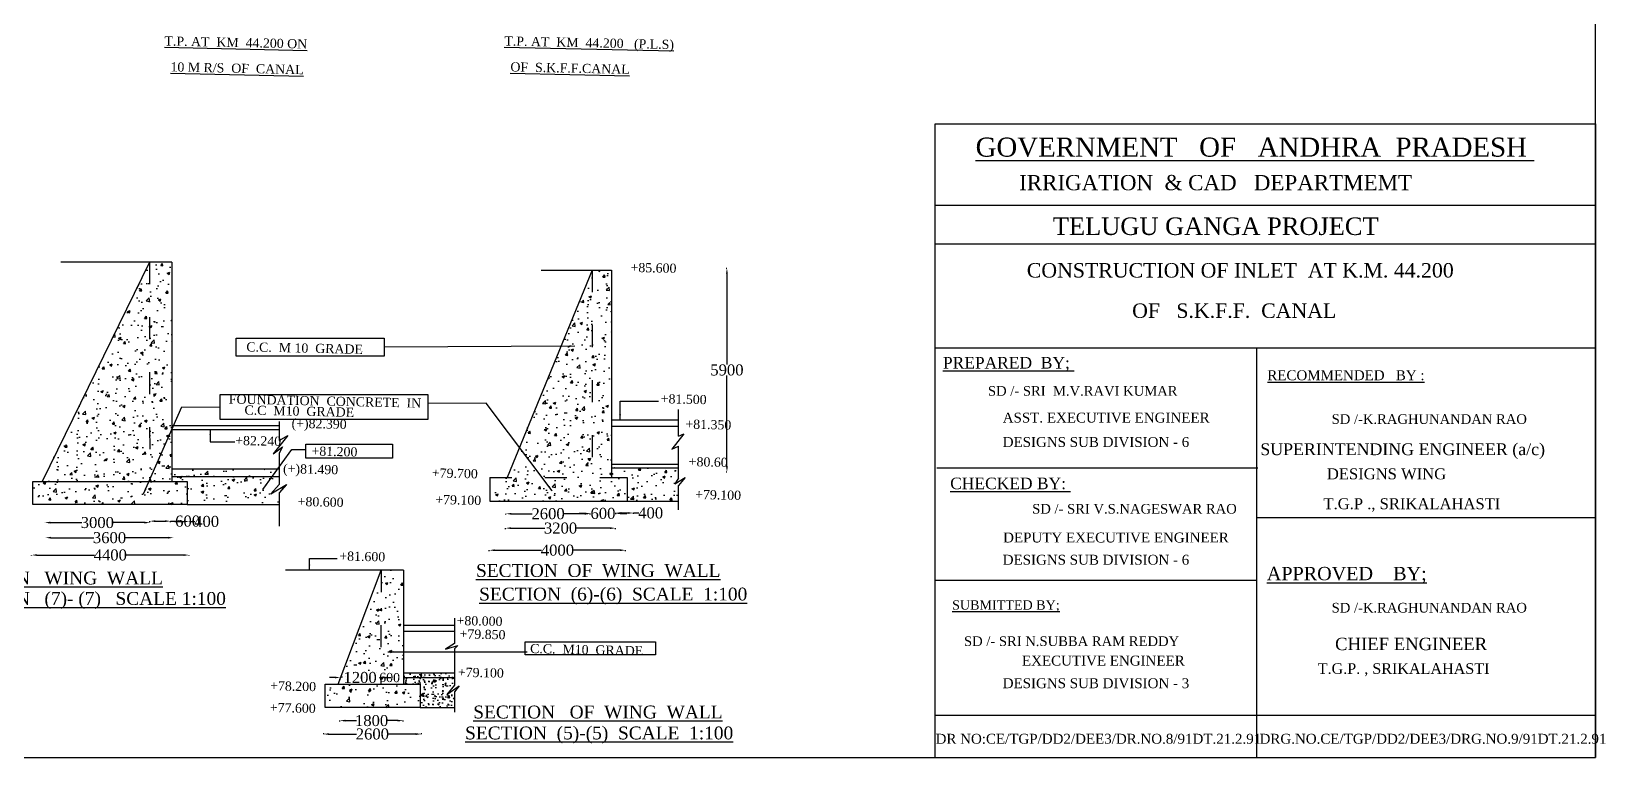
# Model space of a CAD drawing. Header units: millimetres. Extents: x 556 to 17486, y 324 to 11101.
# Drawn here: x 8902 to 17486, y 324 to 4284 of the extents above; entities that cross this region are included whole.
import ezdxf

# ---------------------------------------------------------------- set-up
doc = ezdxf.new("R2010")
doc.units = ezdxf.units.MM
doc.header["$MEASUREMENT"] = 0
doc.linetypes.add('ACAD_ISO03W100', pattern=[30, 12, -18])
doc.linetypes.add('ACAD_ISO04W100', pattern=[30, 24, -3, 0, -3])
for name, color, linetype in [('DIM', 5, 'Continuous'), ('DWG.LINE', 10, 'Continuous'), ('HATCH', 2, 'Continuous'), ('TEXT', 7, 'Continuous')]:
    doc.layers.add(name, color=color, linetype=linetype)
doc.layers.add('DO LINE', color=3, linetype='Continuous', plot=False)
doc.layers.add('TITLE', color=7, linetype='Continuous', lineweight=30)
doc.styles.get("Standard").update_dxf_attribs({"font": 'TIMES.TTF', "height": 60})
doc.dimstyles.get("Standard").update_dxf_attribs({"dimtxt": 60, "dimasz": 30, "dimexe": 0.18, "dimexo": 0.0625, "dimgap": 0.09, "dimtad": 0, "dimtih": 1, "dimtoh": 1, "dimdec": 0, "dimzin": 0, "dimdsep": 46, "dimtxsty": 'Standard', "dimcen": 300, "dimclre": 256, "dimclrt": 4, "dimadec": 0, "dimazin": 0, "dimtfac": 1, "dimtdec": 0, "dimtofl": 0, "dimtmove": 0, "dimatfit": 3, "dimfxl": 5, "dimfxlon": 1, "dimtolj": 1, "dimtzin": 0, "dimarcsym": 0})
pattern_1 = [(50, (0, 0), (143.452, -12.5504), [15, -165]), (355, (0, 0), (-27.7503, 150.4384), [12, -132]), (100.4514, (11.95, -1.05), (115.7019, 137.8879), [12.748, -140.2284]), (46.1842, (0, 40), (213.4482, -33.1038), [22.5, -247.5]), (96.6356, (17.79, 37.24), (186.9325, 194.8236), [19.122, -210.3426]), (351.1842, (0, 40), (186.9324, 194.8237), [18, -198]), (21, (20, 30), (119.3814, -80.5238), [15, -165]), (326, (20, 30), (48.663, 145.03), [12, -132]), (71.4514, (29.95, 23.29), (168.0445, 64.5061), [12.748, -140.2284]), (37.5, (0, 0), (2.43197, 66.57877), [0, -130.4, 0, -134, 0, -132.5]), (7.5, (0, 0), (52.6139, 78.88234), [0, -76.4, 0, -127.4, 0, -50.5]), (327.5, (-44.6, 0), (106.76449, -4.51097), [0, -50, 0, -156, 0, -207]), (317.5, (-64.6, 0), (116.6372, 20.021), [0, -65, 0, -103.6, 0, -147])]
pattern_2 = [(50, (0, 0), (71.72602, -6.2752), [7.5, -82.5]), (355, (0, 0), (-13.87513, 75.2192), [6, -66]), (100.4514, (5.98, -0.52), (57.85094, 68.94395), [6.374, -70.1142]), (46.1842, (0, 20), (106.7241, -16.5519), [11.25, -123.75]), (96.6356, (8.89, 18.62), (93.4663, 97.4118), [9.561, -105.1713]), (351.1842, (0, 20), (93.4662, 97.4119), [9, -99]), (21, (10, 15), (59.6907, -40.2619), [7.5, -82.5]), (326, (10, 15), (24.33153, 72.515), [6, -66]), (71.4514, (14.974, 11.645), (84.02226, 32.25305), [6.374, -70.1142]), (37.5, (0, 0), (1.215986, 33.289385), [0, -65.2, 0, -67, 0, -66.25]), (7.5, (0, 0), (26.30695, 39.44117), [0, -38.2, 0, -63.7, 0, -25.25]), (327.5, (-22.3, 0), (53.382244, -2.25549), [0, -25, 0, -78, 0, -103.5]), (317.5, (-32.3, 0), (58.31862, 10.0105), [0, -32.5, 0, -51.8, 0, -73.5])]

# ---------------------------------------------------------------- blocks, each defined once
blk = doc.blocks.new('*D64')
at = {"layer": 'Defpoints', "color": 0, "ltscale": 0.2}
for p in [(8902.6, 1426.1), (9761.2, 1428.6), (9761.2, 1426.1)]:
    blk.add_point(p, dxfattribs=at)
at = {"layer": 'DIM', "lineweight": -2, "ltscale": 0.2}
for p, q in [((8902.6, 1426.1), (8902.6, 1428.8)), ((9761.2, 1426.1), (9761.2, 1428.8))]:
    blk.add_line(p, q, dxfattribs=at)
at = {"layer": 'DIM', "color": 0, "lineweight": -2, "ltscale": 0.2}
for p, q in [((8932.6, 1428.6), (9245.5, 1428.6)), ((9731.2, 1428.6), (9418.3, 1428.6))]:
    blk.add_line(p, q, dxfattribs=at)
at = {"layer": 'DIM', "color": 0, "ltscale": 0.2}
for points in [[(8932.6, 1433.6), (8932.6, 1423.6), (8902.6, 1428.6)], [(9731.2, 1433.6), (9731.2, 1423.6), (9761.2, 1428.6)]]:
    blk.add_solid(points, dxfattribs=at)
at = {"layer": 'DIM', "color": 4, "ltscale": 0.2, "insert": (9331.9, 1428.6), "char_height": 60, "attachment_point": 5}
blk.add_mtext('\\A1;4400', dxfattribs=at)
blk = doc.blocks.new('*D65')
at = {"layer": 'Defpoints', "color": 0, "ltscale": 0.2}
for p in [(8978.6, 1523.1), (9676.7, 1523.1), (9676.7, 1523.1)]:
    blk.add_point(p, dxfattribs=at)
at = {"layer": 'DIM', "lineweight": -2, "ltscale": 0.2}
for p, q in [((8978.6, 1523.1), (8978.6, 1523.2)), ((9676.7, 1523.1), (9676.7, 1523.2))]:
    blk.add_line(p, q, dxfattribs=at)
at = {"layer": 'DIM', "color": 0, "lineweight": -2, "ltscale": 0.2}
for p, q in [((9008.6, 1523.1), (9242.3, 1523.1)), ((9646.7, 1523.1), (9412.9, 1523.1))]:
    blk.add_line(p, q, dxfattribs=at)
at = {"layer": 'DIM', "color": 0, "ltscale": 0.2}
for points in [[(9008.6, 1528.1), (9008.6, 1518.1), (8978.6, 1523.1)], [(9646.7, 1528.1), (9646.7, 1518.1), (9676.7, 1523.1)]]:
    blk.add_solid(points, dxfattribs=at)
at = {"layer": 'DIM', "color": 4, "ltscale": 0.2, "insert": (9327.6, 1523.1), "char_height": 60, "attachment_point": 5}
blk.add_mtext('\\A1;3600', dxfattribs=at)
blk = doc.blocks.new('*D66')
at = {"layer": 'Defpoints', "color": 0, "ltscale": 0.2}
for p in [(8974.5, 1605.5), (9547.9, 1605.5), (9547.9, 1605.5)]:
    blk.add_point(p, dxfattribs=at)
at = {"layer": 'DIM', "lineweight": -2, "ltscale": 0.2}
for p, q in [((8974.5, 1605.5), (8974.5, 1605.6)), ((9547.9, 1605.5), (9547.9, 1605.6))]:
    blk.add_line(p, q, dxfattribs=at)
at = {"layer": 'DIM', "color": 0, "lineweight": -2, "ltscale": 0.2}
for p, q in [((9004.5, 1605.5), (9175.9, 1605.5)), ((9517.9, 1605.5), (9346.5, 1605.5))]:
    blk.add_line(p, q, dxfattribs=at)
at = {"layer": 'DIM', "color": 0, "ltscale": 0.2}
for points in [[(9004.5, 1610.5), (9004.5, 1600.5), (8974.5, 1605.5)], [(9517.9, 1610.5), (9517.9, 1600.5), (9547.9, 1605.5)]]:
    blk.add_solid(points, dxfattribs=at)
at = {"layer": 'DIM', "color": 4, "ltscale": 0.2, "insert": (9261.2, 1605.5), "char_height": 60, "attachment_point": 5}
blk.add_mtext('\\A1;3000', dxfattribs=at)
blk = doc.blocks.new('*D67')
at = {"layer": 'Defpoints', "color": 0, "ltscale": 0.2}
for p in [(9547.9, 1605.6), (9660.6, 1613.5), (9660.6, 1605.6)]:
    blk.add_point(p, dxfattribs=at)
at = {"layer": 'DIM', "lineweight": -2, "ltscale": 0.2}
for p, q in [((9547.9, 1608.5), (9547.9, 1613.7)), ((9660.6, 1608.5), (9660.6, 1613.7))]:
    blk.add_line(p, q, dxfattribs=at)
at = {"layer": 'DIM', "color": 0, "lineweight": -2, "ltscale": 0.2}
for p, q in [((9577.9, 1613.5), (9630.6, 1613.5)), ((9660.6, 1613.5), (9690.6, 1613.5))]:
    blk.add_line(p, q, dxfattribs=at)
at = {"layer": 'DIM', "color": 0, "ltscale": 0.2}
for points in [[(9577.9, 1618.5), (9577.9, 1608.5), (9547.9, 1613.5)], [(9630.6, 1618.5), (9630.6, 1608.5), (9660.6, 1613.5)]]:
    blk.add_solid(points, dxfattribs=at)
at = {"layer": 'DIM', "color": 4, "ltscale": 0.2, "insert": (9753.6, 1613.5), "char_height": 60, "attachment_point": 5}
blk.add_mtext('\\A1;600', dxfattribs=at)
blk = doc.blocks.new('*D68')
at = {"layer": 'Defpoints', "color": 0, "ltscale": 0.2}
for p in [(9660.6, 1611.1), (9763.2, 1611.5), (9763.2, 1611.1)]:
    blk.add_point(p, dxfattribs=at)
at = {"layer": 'DIM', "lineweight": -2, "ltscale": 0.2}
for p, q in [((9660.6, 1611.2), (9660.6, 1611.7)), ((9763.2, 1611.2), (9763.2, 1611.7))]:
    blk.add_line(p, q, dxfattribs=at)
at = {"layer": 'DIM', "color": 0, "lineweight": -2, "ltscale": 0.2}
for p, q in [((9690.6, 1611.5), (9733.2, 1611.5)), ((9763.2, 1611.5), (9793.2, 1611.5))]:
    blk.add_line(p, q, dxfattribs=at)
at = {"layer": 'DIM', "color": 0, "ltscale": 0.2}
for points in [[(9690.6, 1616.5), (9690.6, 1606.5), (9660.6, 1611.5)], [(9733.2, 1616.5), (9733.2, 1606.5), (9763.2, 1611.5)]]:
    blk.add_solid(points, dxfattribs=at)
at = {"layer": 'DIM', "color": 4, "ltscale": 0.2, "insert": (9857.4, 1611.5), "char_height": 60, "attachment_point": 5}
blk.add_mtext('\\A1;400', dxfattribs=at)
blk = doc.blocks.new('*D72')
at = {"layer": 'Defpoints', "color": 0, "ltscale": 0.2}
for p in [(10584.2, 517.9), (10929.6, 525.4), (10929.6, 517.9)]:
    blk.add_point(p, dxfattribs=at)
at = {"layer": 'DIM', "lineweight": -2, "ltscale": 0.2}
for p, q in [((10584.2, 520.4), (10584.2, 525.6)), ((10929.6, 520.4), (10929.6, 525.6))]:
    blk.add_line(p, q, dxfattribs=at)
at = {"layer": 'DIM', "color": 0, "lineweight": -2, "ltscale": 0.2}
for p, q in [((10614.2, 525.4), (10675, 525.4)), ((10899.6, 525.4), (10838.8, 525.4))]:
    blk.add_line(p, q, dxfattribs=at)
at = {"layer": 'DIM', "color": 0, "ltscale": 0.2}
for points in [[(10614.2, 530.4), (10614.2, 520.4), (10584.2, 525.4)], [(10899.6, 530.4), (10899.6, 520.4), (10929.6, 525.4)]]:
    blk.add_solid(points, dxfattribs=at)
at = {"layer": 'DIM', "color": 4, "ltscale": 0.2, "insert": (10756.9, 525.4), "char_height": 60, "attachment_point": 5}
blk.add_mtext('\\A1;1800', dxfattribs=at)
blk = doc.blocks.new('*D73')
at = {"layer": 'Defpoints', "color": 0, "ltscale": 0.2}
for p in [(10494.6, 464.6), (11027.6, 464.6), (11027.6, 452.2)]:
    blk.add_point(p, dxfattribs=at)
at = {"layer": 'DIM', "lineweight": -2, "ltscale": 0.2}
for p, q in [((10494.6, 457.2), (10494.6, 452)), ((11027.6, 457.2), (11027.6, 452))]:
    blk.add_line(p, q, dxfattribs=at)
at = {"layer": 'DIM', "color": 0, "lineweight": -2, "ltscale": 0.2}
for p, q in [((10524.6, 452.2), (10675, 452.2)), ((10997.6, 452.2), (10847.3, 452.2))]:
    blk.add_line(p, q, dxfattribs=at)
at = {"layer": 'DIM', "color": 0, "ltscale": 0.2}
for points in [[(10524.6, 457.2), (10524.6, 447.2), (10494.6, 452.2)], [(10997.6, 457.2), (10997.6, 447.2), (11027.6, 452.2)]]:
    blk.add_solid(points, dxfattribs=at)
at = {"layer": 'DIM', "color": 4, "ltscale": 0.2, "insert": (10761.1, 452.2), "char_height": 60, "attachment_point": 5}
blk.add_mtext('\\A1;2600', dxfattribs=at)
blk = doc.blocks.new('*D74')
at = {"layer": 'Defpoints', "color": 0, "ltscale": 0.2}
for p in [(10586.5, 756.8), (10801.7, 760.6), (10801.7, 756.8)]:
    blk.add_point(p, dxfattribs=at)
at = {"layer": 'DIM', "color": 0, "lineweight": -2, "ltscale": 0.2}
for p, q in [((10556.5, 760.6), (10526.5, 760.6)), ((10831.7, 760.6), (10861.7, 760.6))]:
    blk.add_line(p, q, dxfattribs=at)
at = {"layer": 'DIM', "lineweight": -2, "ltscale": 0.2}
for p, q in [((10586.5, 756.9), (10586.5, 760.8)), ((10801.7, 756.9), (10801.7, 760.8))]:
    blk.add_line(p, q, dxfattribs=at)
at = {"layer": 'DIM', "color": 0, "ltscale": 0.2}
for points in [[(10556.5, 765.6), (10556.5, 755.6), (10586.5, 760.6)], [(10831.7, 765.6), (10831.7, 755.6), (10801.7, 760.6)]]:
    blk.add_solid(points, dxfattribs=at)
at = {"layer": 'DIM', "color": 4, "ltscale": 0.2, "insert": (10694.1, 760.6), "char_height": 60, "attachment_point": 5}
blk.add_mtext('\\A1;1200', dxfattribs=at)
blk = doc.blocks.new('*D75')
at = {"layer": 'Defpoints', "color": 0, "ltscale": 0.2}
for p in [(11489.1, 1650.4), (11949.2, 1653.7), (11949.2, 1650.4)]:
    blk.add_point(p, dxfattribs=at)
at = {"layer": 'DIM', "lineweight": -2, "ltscale": 0.2}
for p, q in [((11489.1, 1650.4), (11489.1, 1653.9)), ((11949.2, 1650.4), (11949.2, 1653.9))]:
    blk.add_line(p, q, dxfattribs=at)
at = {"layer": 'DIM', "color": 0, "lineweight": -2, "ltscale": 0.2}
for p, q in [((11519.1, 1653.7), (11633, 1653.7)), ((11919.2, 1653.7), (11805.3, 1653.7))]:
    blk.add_line(p, q, dxfattribs=at)
at = {"layer": 'DIM', "color": 0, "ltscale": 0.2}
for points in [[(11519.1, 1658.7), (11519.1, 1648.7), (11489.1, 1653.7)], [(11919.2, 1658.7), (11919.2, 1648.7), (11949.2, 1653.7)]]:
    blk.add_solid(points, dxfattribs=at)
at = {"layer": 'DIM', "color": 4, "ltscale": 0.2, "insert": (11719.2, 1653.7), "char_height": 60, "attachment_point": 5}
blk.add_mtext('\\A1;2600', dxfattribs=at)
blk = doc.blocks.new('*D76')
at = {"layer": 'Defpoints', "color": 0, "ltscale": 0.2}
for p in [(11949.2, 1652.2), (12088, 1655.4), (12088, 1652.2)]:
    blk.add_point(p, dxfattribs=at)
at = {"layer": 'DIM', "color": 0, "lineweight": -2, "ltscale": 0.2}
for p, q in [((11919.2, 1655.4), (11889.2, 1655.4)), ((12118, 1655.4), (12148, 1655.4))]:
    blk.add_line(p, q, dxfattribs=at)
at = {"layer": 'DIM', "lineweight": -2, "ltscale": 0.2}
for p, q in [((11949.2, 1652.2), (11949.2, 1655.6)), ((12088, 1652.2), (12088, 1655.6))]:
    blk.add_line(p, q, dxfattribs=at)
at = {"layer": 'DIM', "color": 0, "ltscale": 0.2}
for points in [[(11919.2, 1660.4), (11919.2, 1650.4), (11949.2, 1655.4)], [(12118, 1660.4), (12118, 1650.4), (12088, 1655.4)]]:
    blk.add_solid(points, dxfattribs=at)
at = {"layer": 'DIM', "color": 4, "ltscale": 0.2, "insert": (12018.6, 1655.4), "char_height": 60, "attachment_point": 5}
blk.add_mtext('\\A1;600', dxfattribs=at)
blk = doc.blocks.new('*D77')
at = {"layer": 'Defpoints', "color": 0, "ltscale": 0.2}
for p in [(12088, 1653.9), (12184.5, 1658), (12184.5, 1653.9)]:
    blk.add_point(p, dxfattribs=at)
at = {"layer": 'DIM', "lineweight": -2, "ltscale": 0.2}
for p, q in [((12088, 1654), (12088, 1658.2)), ((12184.5, 1654), (12184.5, 1658.2))]:
    blk.add_line(p, q, dxfattribs=at)
at = {"layer": 'DIM', "color": 0, "lineweight": -2, "ltscale": 0.2}
for p, q in [((12118, 1658), (12154.5, 1658)), ((12184.5, 1658), (12214.5, 1658))]:
    blk.add_line(p, q, dxfattribs=at)
at = {"layer": 'DIM', "color": 0, "ltscale": 0.2}
for points in [[(12118, 1663), (12118, 1653), (12088, 1658)], [(12154.5, 1663), (12154.5, 1653), (12184.5, 1658)]]:
    blk.add_solid(points, dxfattribs=at)
at = {"layer": 'DIM', "color": 4, "ltscale": 0.2, "insert": (12278.8, 1658), "char_height": 60, "attachment_point": 5}
blk.add_mtext('\\A1;400', dxfattribs=at)
blk = doc.blocks.new('*D78')
at = {"layer": 'Defpoints', "color": 0, "ltscale": 0.2}
for p in [(11487.5, 1563.9), (12087.2, 1575.3), (12087.2, 1563.9)]:
    blk.add_point(p, dxfattribs=at)
at = {"layer": 'DIM', "lineweight": -2, "ltscale": 0.2}
for p, q in [((11487.5, 1570.3), (11487.5, 1575.5)), ((12087.2, 1570.3), (12087.2, 1575.5))]:
    blk.add_line(p, q, dxfattribs=at)
at = {"layer": 'DIM', "color": 0, "lineweight": -2, "ltscale": 0.2}
for p, q in [((11517.5, 1575.3), (11702, 1575.3)), ((12057.2, 1575.3), (11872.6, 1575.3))]:
    blk.add_line(p, q, dxfattribs=at)
at = {"layer": 'DIM', "color": 0, "ltscale": 0.2}
for points in [[(11517.5, 1580.3), (11517.5, 1570.3), (11487.5, 1575.3)], [(12057.2, 1580.3), (12057.2, 1570.3), (12087.2, 1575.3)]]:
    blk.add_solid(points, dxfattribs=at)
at = {"layer": 'DIM', "color": 4, "ltscale": 0.2, "insert": (11787.3, 1575.3), "char_height": 60, "attachment_point": 5}
blk.add_mtext('\\A1;3200', dxfattribs=at)
blk = doc.blocks.new('*D79')
at = {"layer": 'Defpoints', "color": 0, "ltscale": 0.2}
for p in [(11398.8, 1444.2), (12142, 1455), (12142, 1444.2)]:
    blk.add_point(p, dxfattribs=at)
at = {"layer": 'DIM', "lineweight": -2, "ltscale": 0.2}
for p, q in [((11398.8, 1450), (11398.8, 1455.2)), ((12142, 1450), (12142, 1455.2))]:
    blk.add_line(p, q, dxfattribs=at)
at = {"layer": 'DIM', "color": 0, "lineweight": -2, "ltscale": 0.2}
for p, q in [((11428.8, 1455), (11684, 1455)), ((12112, 1455), (11856.8, 1455))]:
    blk.add_line(p, q, dxfattribs=at)
at = {"layer": 'DIM', "color": 0, "ltscale": 0.2}
for points in [[(11428.8, 1460), (11428.8, 1450), (11398.8, 1455)], [(12112, 1460), (12112, 1450), (12142, 1455)]]:
    blk.add_solid(points, dxfattribs=at)
at = {"layer": 'DIM', "color": 4, "ltscale": 0.2, "insert": (11770.4, 1455), "char_height": 60, "attachment_point": 5}
blk.add_mtext('\\A1;4000', dxfattribs=at)
blk = doc.blocks.new('*D80')
at = {"layer": 'Defpoints', "color": 0, "ltscale": 0.2}
for p in [(12670.3, 2994), (12670.3, 1881.6), (12694.6, 1881.6)]:
    blk.add_point(p, dxfattribs=at)
at = {"layer": 'DIM', "lineweight": -2, "ltscale": 0.2}
for p, q in [((12689.6, 2994), (12694.8, 2994)), ((12689.6, 1881.6), (12694.8, 1881.6))]:
    blk.add_line(p, q, dxfattribs=at)
at = {"layer": 'DIM', "color": 0, "lineweight": -2, "ltscale": 0.2}
for p, q in [((12694.6, 2964), (12694.6, 2468.5)), ((12694.6, 1911.6), (12694.6, 2407.1))]:
    blk.add_line(p, q, dxfattribs=at)
at = {"layer": 'DIM', "color": 0, "ltscale": 0.2}
for points in [[(12689.6, 2964), (12699.6, 2964), (12694.6, 2994)], [(12689.6, 1911.6), (12699.6, 1911.6), (12694.6, 1881.6)]]:
    blk.add_solid(points, dxfattribs=at)
at = {"layer": 'DIM', "color": 4, "ltscale": 0.2, "insert": (12694.6, 2437.8), "char_height": 60, "attachment_point": 5}
blk.add_mtext('\\A1;5900', dxfattribs=at)

msp = doc.modelspace()

# ---------------------------------------------------------------- hatches: boundary and pattern name
at = {"layer": 'DIM', "ltscale": 0.2}
h = msp.add_hatch(dxfattribs=at)
h.set_pattern_fill('AR-CONC', color=256, scale=70, style=0)
h.paths.add_polyline_path([(11208.5, 719.1), (11208.5, 760.9), (10930.1, 760.9), (10930.1, 725), (11021.4, 725), (11021.4, 597), (11208.5, 597), (11208.5, 682.4), (11233.6, 714.9), (11166.7, 668.2)])
at = {"layer": 'HATCH', "ltscale": 0.2}
h = msp.add_hatch(dxfattribs=at)
h.set_pattern_fill('AR-CONC', color=256, scale=20, style=0)
h.paths.add_polyline_path([(9544.8, 3025.4), (8959.9, 1829.4), (9547, 1829.4)])
h = msp.add_hatch(dxfattribs=at)
h.set_pattern_fill('AR-CONC', color=256, scale=20, style=0)
h.set_pattern_definition(pattern_1)
h.paths.add_polyline_path([(9666.9, 3025.4), (9544.8, 3025.4), (9547, 1829.4), (9666.9, 1829.4)])
h = msp.add_hatch(dxfattribs=at)
h.set_pattern_fill('AR-CONC', color=256, scale=20, style=0)
h.set_pattern_definition(pattern_1)
h.paths.add_polyline_path([(11960, 2982.7), (11496.9, 1852.4), (11960, 1852.4)])
h = msp.add_hatch(dxfattribs=at)
h.set_pattern_fill('AR-CONC', color=256, scale=20, style=0)
h.set_pattern_definition(pattern_1)
h.paths.add_polyline_path([(12066, 2982.7), (11960, 2982.7), (11960, 1852.4), (12066, 1852.4), (12066, 1862.5)])
h = msp.add_hatch(dxfattribs=at)
h.set_pattern_fill('AR-CONC', color=256, scale=20, style=0)
h.set_pattern_definition(pattern_1)
h.paths.add_polyline_path([(10252.7, 1899.4), (9666.9, 1899.4), (9666.9, 1856.9), (10252.7, 1856.9)])
h = msp.add_hatch(dxfattribs=at)
h.set_pattern_fill('AR-CONC', color=256, scale=20, style=0)
h.set_pattern_definition(pattern_1)
h.paths.add_polyline_path([(12429.9, 1802.8), (12429.9, 1807.9), (12466.3, 1851.6), (12410.2, 1817.3), (12429.9, 1847.7), (12429.9, 1904.9), (12066, 1904.9), (12066, 1862.5), (12066, 1852.4), (12151.5, 1852.4), (12151.5, 1722.3), (12429.9, 1722.3)])
h = msp.add_hatch(dxfattribs=at)
h.set_pattern_fill('AR-CONC', color=256, scale=20, style=0)
h.paths.add_polyline_path([(9751.7, 1829.4), (8910.3, 1829.4), (8910.3, 1704.7), (9751.7, 1704.7)])
h = msp.add_hatch(dxfattribs=at)
h.set_pattern_fill('AR-CONC', color=256, scale=20, style=0)
h.set_pattern_definition(pattern_1)
h.paths.add_polyline_path([(10252.7, 1814), (10252.7, 1856.9), (9666.9, 1856.9), (9666.9, 1829.4), (9751.7, 1829.4), (9751.7, 1704.7), (10252.7, 1704.7), (10252.7, 1768.3), (10293.3, 1812.8), (10207.9, 1762.1)])
h = msp.add_hatch(dxfattribs=at)
h.set_pattern_fill('AR-CONC', color=256, scale=20, style=0)
h.set_pattern_definition(pattern_1)
h.paths.add_polyline_path([(12151.5, 1722.3), (12151.5, 1852.4), (12066, 1852.4), (11401.7, 1852.4), (11401.7, 1722.3)])
h = msp.add_hatch(dxfattribs=at)
h.set_pattern_fill('AR-CONC', color=256, scale=20, style=0)
h.set_pattern_definition(pattern_1)
h.paths.add_polyline_path([(10808.7, 1307.4), (10577, 725), (10807, 725)])
h = msp.add_hatch(dxfattribs=at)
h.set_pattern_fill('AR-CONC', color=256, scale=20, style=0)
h.set_pattern_definition(pattern_1)
h.paths.add_polyline_path([(10930.1, 1346.1), (10824.1, 1346.1), (10808.7, 1307.4), (10807, 725), (10930.1, 725)])
h = msp.add_hatch(dxfattribs=at)
h.set_pattern_fill('AR-CONC', color=256, scale=10, style=0)
h.set_pattern_definition(pattern_2)
h.paths.add_polyline_path([(11208.5, 786.3), (10930.1, 786.3), (10930.1, 760.9), (11208.5, 760.9)])
h = msp.add_hatch(dxfattribs=at)
h.set_pattern_fill('AR-CONC', color=256, scale=20, style=0)
h.set_pattern_definition(pattern_1)
h.paths.add_polyline_path([(11021.4, 725), (10503.9, 725), (10503.9, 597), (11021.4, 597)])
h = msp.add_hatch(dxfattribs=at)
h.set_pattern_fill('AR-CONC', color=256, scale=20, style=0)
h.set_pattern_definition(pattern_1)
h.paths.add_polyline_path([(11208.5, 760.9), (10930.1, 760.9), (10930.1, 725), (11021.4, 725), (11021.4, 597), (11208.5, 597), (11208.5, 682.4), (11233.6, 714.9), (11166.7, 668.2), (11208.5, 719.1)])
h = msp.add_hatch(dxfattribs=at)
h.set_pattern_fill('AR-CONC', color=256, scale=10, style=0)
h.set_pattern_definition(pattern_2)
h.paths.add_polyline_path([(11208.5, 760.9), (10930.1, 760.9), (10930.1, 725), (11021.4, 725), (11021.4, 597), (11208.5, 597), (11208.5, 682.4), (11233.6, 714.9), (11166.7, 668.2), (11208.5, 719.1)])

# ---------------------------------------------------------------- linework, layer by layer
at = {"layer": 'DO LINE', "linetype": 'ACAD_ISO03W100', "ltscale": 10}
for p, q in [((9544.8, 3025.4), (9547, 1829.4)), ((11960, 2982.7), (11960, 1852.4)), ((11401.7, 1852.4), (12066, 1852.4)), ((10808.8, 1346.1), (10807, 725))]:
    msp.add_line(p, q, dxfattribs=at)
at = {"layer": 'DWG.LINE', "ltscale": 0.2}
for p, q in [((9544.8, 3025.4), (8959.9, 1829.4)), ((9666.9, 3025.4), (9061.7, 3025.4)), ((9666.9, 3025.4), (9666.9, 1829.4)), ((11960, 2982.7), (11496.9, 1852.4)), ((11681.9, 2982.7), (12066, 2982.7)), ((12066, 2982.7), (12066, 1862.5)), ((10252.7, 2157.3), (10252.7, 2053)), ((12066, 2165.2), (12429.9, 2165.2)), ((12429.9, 2077.1), (12429.9, 2222.5)), ((9666.9, 2135.9), (10252.7, 2135.9)), ((9666.9, 2113), (10252.7, 2113)), ((10299.4, 2080.2), (10220.2, 1981.2)), ((10252.7, 2053), (10299.4, 2080.2)), ((12066, 2131.1), (12429.9, 2131.1)), ((12460.1, 2089.6), (12394.6, 2006.2)), ((12429.9, 2077.1), (12460.1, 2089.6)), ((10220.2, 1981.2), (10271, 2019.6)), ((10271, 2019.6), (10252.7, 1983.7)), ((10252.7, 1983.7), (10252.7, 1814)), ((12394.6, 2006.2), (12429.9, 2022.5)), ((12429.9, 1847.7), (12429.9, 2022.5)), ((9666.9, 1899.4), (10252.7, 1899.4)), ((12066, 1923.4), (12429.9, 1923.4)), ((12066, 1904.9), (12429.9, 1904.9)), ((9666.9, 1856.9), (10252.7, 1856.9)), ((10252.7, 1814), (10207.9, 1762.1)), ((10207.9, 1762.1), (10293.3, 1812.8)), ((10293.3, 1812.8), (10252.7, 1768.3)), ((11401.7, 1852.4), (11401.7, 1722.3)), ((12066, 1862.5), (12066, 1852.4)), ((12066, 1852.4), (12151.5, 1852.4)), ((12151.5, 1852.4), (12151.5, 1722.3)), ((12410.2, 1817.3), (12466.3, 1851.6)), ((12429.9, 1847.7), (12410.2, 1817.3)), ((12466.3, 1851.6), (12429.9, 1807.9)), ((12429.9, 1802.8), (12429.9, 1807.9)), ((12429.9, 1674.7), (12429.9, 1802.8)), ((10252.7, 1768.3), (10252.7, 1585.4)), ((11401.7, 1722.3), (12429.9, 1722.3)), ((9751.7, 1704.7), (10252.7, 1704.7)), ((10930.1, 1346.1), (10287.7, 1346.1)), ((10930.1, 1346.1), (10930.1, 725)), ((10930.1, 1045.5), (11208.5, 1045.5)), ((11208.5, 1084.8), (11208.5, 946)), ((10930.1, 1013.8), (11208.5, 1013.8)), ((11208.5, 946), (11160.1, 914.7)), ((11160.1, 914.7), (11227.5, 935.6)), ((11227.5, 935.6), (11208.5, 916.8)), ((11208.5, 916.8), (11208.5, 719.1)), ((10930.1, 786.3), (11208.5, 786.3)), ((10930.1, 760.9), (11208.5, 760.9)), ((11208.5, 719.1), (11166.7, 668.2)), ((11166.7, 668.2), (11233.6, 714.9)), ((11233.6, 714.9), (11208.5, 682.4)), ((11208.5, 682.4), (11208.5, 571)), ((11021.4, 597), (11208.5, 597))]:
    msp.add_line(p, q, dxfattribs=at)
for points in [[(10018.4, 2611.4), (10824.6, 2611.4), (10824.6, 2513.8), (10018.4, 2513.8)], [(9931.6, 2304.3), (11063.2, 2304.3), (11063.2, 2167.1), (9931.6, 2167.1)], [(10398, 2033.4), (10871.6, 2033.4), (10871.6, 1957.6), (10398, 1957.6)], [(8910.3, 1829.4), (9751.7, 1829.4), (9751.7, 1704.7), (8910.3, 1704.7)], [(11595.2, 955.4), (12305.3, 955.4), (12305.3, 884.7), (11595.2, 884.7)], [(10503.9, 725), (11021.4, 725), (11021.4, 597), (10503.9, 597)]]:
    msp.add_lwpolyline(points, close=True, dxfattribs=at)
at = {"layer": 'TITLE', "lineweight": 30}
for p, q in [((13831.1, 3780.5), (17431.1, 3780.5)), ((17431.1, 3780.5), (17431.1, 324.2)), ((13831.1, 3337.4), (17431.1, 3337.4)), ((13831.1, 3126.3), (17431.1, 3126.3)), ((13831.1, 2559.1), (17431.1, 2559.1)), ((13838.6, 1904), (15589.6, 1904)), ((13831.1, 1291.5), (15582.1, 1291.5)), ((17431.1, 554.2), (13831.1, 554.2)), ((13831.1, 324.2), (17431.1, 324.2))]:
    msp.add_line(p, q, dxfattribs=at)
at = {"layer": 'TITLE', "ltscale": 0.2}
msp.add_lwpolyline([(17431.1, 11100.7), (555.6, 11100.7), (555.6, 324.2), (17431.1, 324.2)], close=True, dxfattribs=at)
at = {"layer": 'TITLE'}
msp.add_lwpolyline([(13831.1, 324.2), (13831.1, 3780.5)], dxfattribs=at)
at = {"layer": 'TITLE', "lineweight": 30}
for points in [[(15582.1, 2559.1), (15582.1, 324.2)], [(15582.1, 1633.3), (17431.1, 1633.3)]]:
    msp.add_lwpolyline(points, dxfattribs=at)

# ---------------------------------------------------------------- texts
at = {"layer": 'TEXT', "linetype": 'ByBlock', "ltscale": 0.2}
for s, p in [('+85.600', (12168.6, 2972.9)), ('C.C.  M 10  GRADE', (10073.6, 2539.4)), ('FOUNDATION  CONCRETE  IN', (9977.9, 2255)), ('C.C  M10  GRADE  ', (10063.2, 2195)), ('+81.500', (12333.3, 2256.7)), ('(+)82.390', (10319.9, 2122.9)), ('+81.350', (12467.8, 2118.3)), ('+82.240', (10012.8, 2029.2)), ('+81.200', (10428.7, 1971.2)), ('(+)81.490', (10273.7, 1875.2)), ('+79.700', (11085.3, 1852.1)), ('+80.60', (12486, 1913.6)), ('+80.600', (10353.3, 1696.2)), ('+79.100', (11103.8, 1707)), ('+79.100', (12521.1, 1734.5)), ('+81.600', (10580.4, 1398.9)), ('+80.000', (11219.9, 1046.9)), ('+79.850', (11236.3, 974.2)), ('C.C.  M10  GRADE', (11620.9, 894.2)), ('600', (10797.9, 737)), ('+79.100', (11227.2, 765)), ('+78.200', (10203.2, 691.1)), ('+77.600', (10201.4, 572.4))]:
    msp.add_text(s, height=50, rotation=358.76648, dxfattribs=at).set_placement(p)
at = {"layer": 'TITLE', "linetype": 'ByBlock', "ltscale": 0.2}
for s, p in [('%%UT.P. AT  KM  44.200 ON', (9626.9, 4207.9)), ('%%UT.P. AT  KM  44.200   (P.L.S)', (11480.6, 4207.9)), ('%%U10 M R/S  OF  CANAL', (9659.7, 4066.6)), ('%%UOF  S.K.F.F.CANAL', (11513.5, 4066.6))]:
    msp.add_text(s, height=50, rotation=358.76648, dxfattribs=at).set_placement(p)
at = {"layer": 'TITLE', "lineweight": 30}
for s, height, p in [('%%UGOVERNMENT   OF   ANDHRA  PRADESH ', 104.155, (14050.9, 3601.4)), ('IRRIGATION  & CAD   DEPARTMEMT ', 82.91, (14288.2, 3418.4)), ('TELUGU GANGA PROJECT', 95.375, (14472, 3174.3)), ('CONSTRUCTION OF INLET  AT K.M. 44.200', 78.716, (14330, 2942.3)), (' OF   S.K.F.F.  CANAL', 78.716, (14874.8, 2722.2)), ('%%UPREPARED  BY; ', 62.978, (13872.5, 2445.9)), ('%%URECOMMENDED   BY :', 54.046, (15641.8, 2382.3)), ('SD /- SRI  M.V.RAVI KUMAR', 52.757, (14118.1, 2297.5)), ('ASST. EXECUTIVE ENGINEER', 54.121, (14198.6, 2151)), ('SD /-K.RAGHUNANDAN RAO', 52.757, (15992.5, 2143.8)), ('DESIGNS SUB DIVISION - 6', 54.121, (14198.6, 2018.1)), ('SUPERINTENDING ENGINEER (a/c)', 64.485, (15603.4, 1973.4)), ('DESIGNS WING', 59.879, (15966.4, 1841.5)), ('%%UCHECKED BY: ', 62.978, (13912.2, 1787.9)), ('T.G.P ., SRIKALAHASTI', 59.879, (15947.7, 1678.5)), ('SD /- SRI V.S.NAGESWAR RAO', 52.757, (14359.3, 1654.4)), ('DEPUTY EXECUTIVE ENGINEER', 54.121, (14200.9, 1497.1)), ('DESIGNS SUB DIVISION - 6', 54.121, (14198.6, 1375.9)), ('%%UAPPROVED    BY;', 72.667, (15638.9, 1291.3)), ('%%USUBMITTED BY;', 50.867, (13922.5, 1130.7)), ('SD /-K.RAGHUNANDAN RAO', 52.757, (15992.5, 1115)), ('SD /- SRI N.SUBBA RAM REDDY', 52.757, (13987.4, 932.4)), ('CHIEF ENGINEER', 67.471, (16011.2, 909.9)), ('EXECUTIVE ENGINEER', 54.121, (14303.6, 825.7)), ('T.G.P. , SRIKALAHASTI', 58.133, (15916.5, 780.4)), ('DESIGNS SUB DIVISION - 3', 54.121, (14198.6, 702.5)), ('DR NO:CE/TGP/DD2/DEE3/DR.NO.8/91DT.21.2.91', 54.121, (13832.6, 399.5)), ('DRG.NO.CE/TGP/DD2/DEE3/DRG.NO.9/91DT.21.2.91', 54.121, (15599.4, 399.5))]:
    msp.add_text(s, height=height, dxfattribs=at).set_placement(p)
at = {"layer": 'TITLE', "linetype": 'ACAD_ISO04W100', "ltscale": 0.2}
for s, p in [('%%USECTION  OF  WING  WALL', (11326.2, 1309.3)), ('%%USECTION   WING  WALL', (8447.1, 1268.4)), ('%%USECTION   (7)- (7)   SCALE 1:100', (8447.1, 1156.9)), ('%%USECTION  (6)-(6)  SCALE  1:100', (11343.3, 1180.7)), ('%%USECTION   OF  WING  WALL', (11311.2, 537.5)), ('%%USECTION  (5)-(5)  SCALE  1:100', (11266.6, 423.2))]:
    msp.add_text(s, height=70, dxfattribs=at).set_placement(p)

# ---------------------------------------------------------------- dimensions: what is measured, and where the dimension line sits
at = {"layer": 'DIM', "ltscale": 0.2}
for p1, p2, distance, text, picture, middle in [((12670.3, 2994), (12670.3, 1881.6), 24.3, '5900', '*D80', (12694.6, 2437.8)), ((8974.5, 1605.5), (9547.9, 1605.5), 0, '3000', '*D66', (9261.2, 1605.5)), ((9547.9, 1605.6), (9660.6, 1605.6), 7.9, '600', '*D67', (9753.6, 1613.5)), ((9660.6, 1611.1), (9763.2, 1611.1), 0.4, '400', '*D68', (9857.4, 1611.5)), ((11489.1, 1650.4), (11949.2, 1650.4), 3.3, '2600', '*D75', (11719.2, 1653.7)), ((11949.2, 1652.2), (12088, 1652.2), 3.2, '600', '*D76', (12018.6, 1655.4)), ((12088, 1653.9), (12184.5, 1653.9), 4.1, '400', '*D77', (12278.8, 1658)), ((8978.6, 1523.1), (9676.7, 1523.1), 0, '3600', '*D65', (9327.6, 1523.1)), ((11487.5, 1563.9), (12087.2, 1563.9), 11.4, '3200', '*D78', (11787.3, 1575.3)), ((8902.6, 1426.1), (9761.2, 1426.1), 2.5, '4400', '*D64', (9331.9, 1428.6)), ((11398.8, 1444.2), (12142, 1444.2), 10.8, '4000', '*D79', (11770.4, 1455)), ((10586.5, 756.8), (10801.7, 756.8), 3.8, '1200', '*D74', (10694.1, 760.6)), ((10584.2, 517.9), (10929.6, 517.9), 7.5, '1800', '*D72', (10756.9, 525.4)), ((10494.6, 464.6), (11027.6, 464.6), -12.4, '2600', '*D73', (10761.1, 452.2))]:
    dim = msp.add_aligned_dim(p1=p1, p2=p2, distance=distance, text=text, dimstyle='Standard', dxfattribs=at)
    dim.commit()
    dim.dimension.update_dxf_attribs({"geometry": picture, "text_midpoint": middle})

# ---------------------------------------------------------------- leaders
for points in [[(11865.7, 2568.5), (10824.6, 2562.6)], [(9513.1, 1761.9), (9721.2, 2236.4), (9931.6, 2235.7)], [(11742, 1778.4), (11381.7, 2256.4), (11063.2, 2255.2)], [(12111.9, 2165.2), (12111.9, 2268.4), (12321.9, 2268.4)], [(9877.2, 2113), (9877.2, 2046.2), (10010.4, 2046.2)], [(10163.6, 1786.9), (10322.5, 2004.2), (10398, 2004)], [(10417.6, 1346.1), (10417.6, 1409.4), (10569, 1409.4)], [(10574.5, 725), (10808.8, 1346.1)], [(10845.7, 900.1), (11605, 900.1)]]:
    msp.add_leader(points, dimstyle='Standard', override={"dimgap": 0.09, "dimtad": 0}, dxfattribs=at)

doc.saveas('drawing.dxf')
